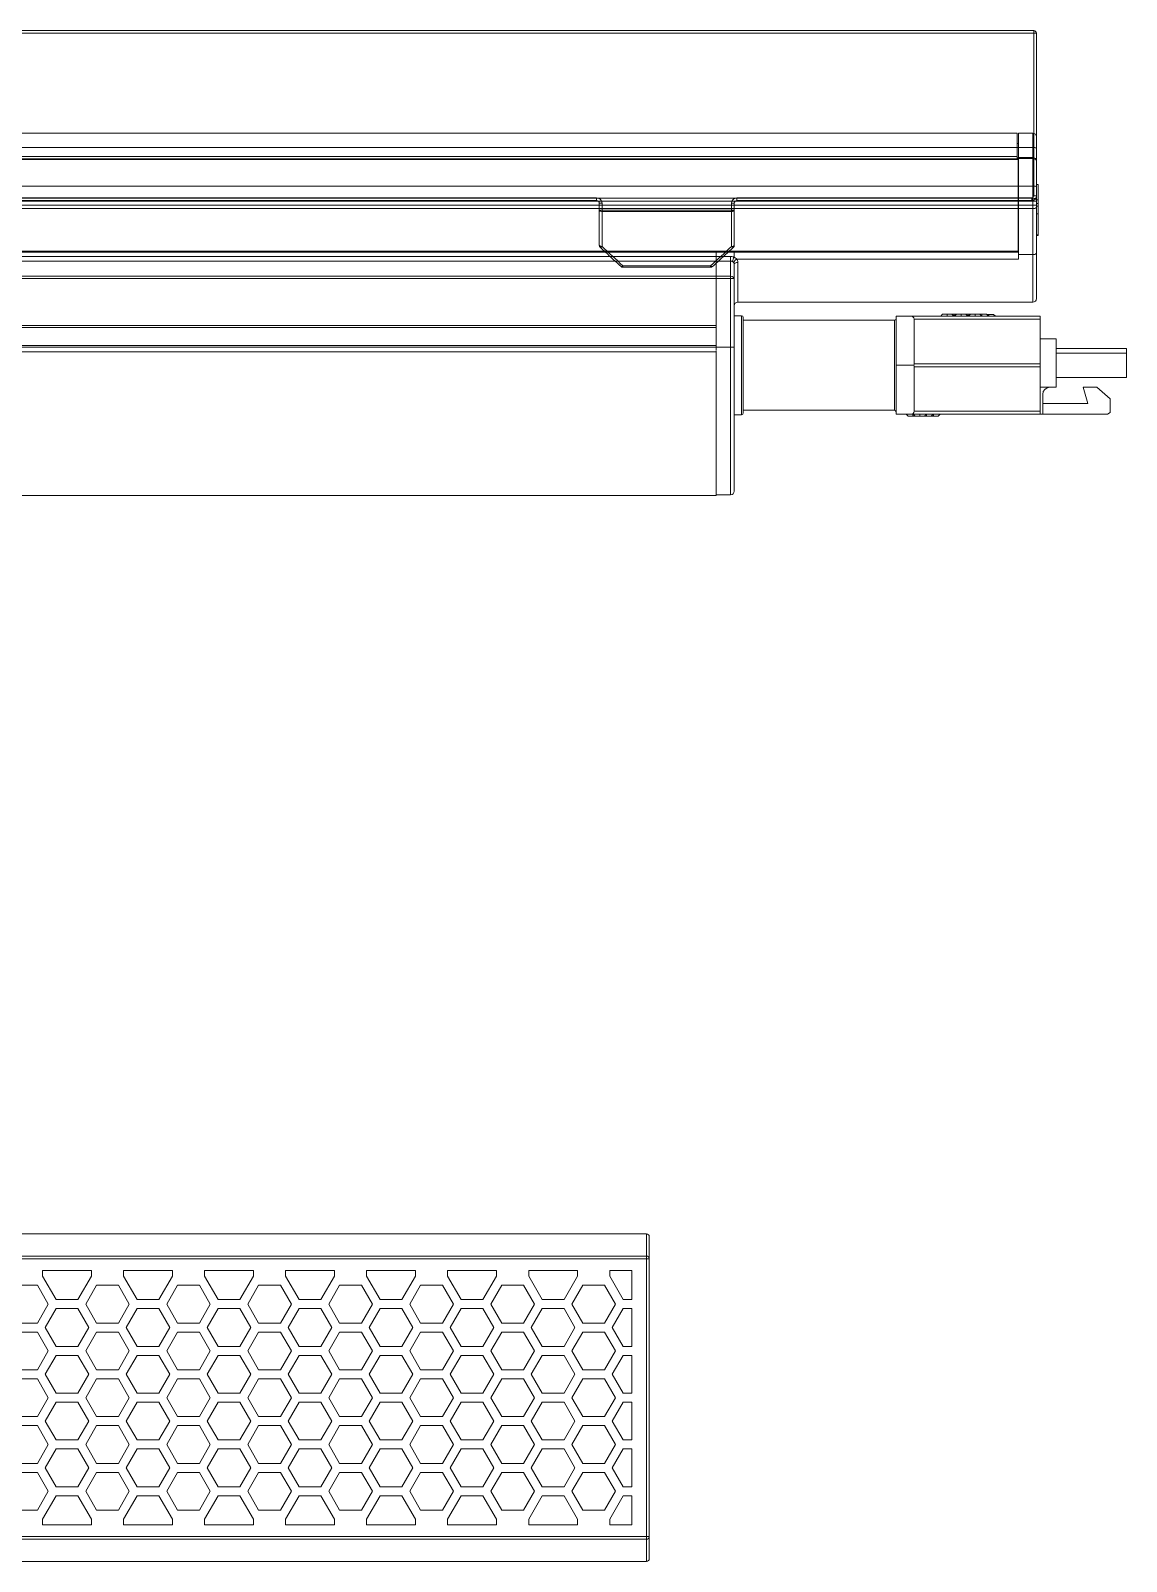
# Model space of a CAD drawing. Header units: inches. Extents: x -2.2 to 18.9, y 3.4 to 18.6.
# Drawn here: x 11.49 to 16.28, y 11.93 to 18.63 of the extents above; entities that cross this region are included whole.
import ezdxf

# ---------------------------------------------------------------- set-up
doc = ezdxf.new("R2010")
doc.units = ezdxf.units.IN
doc.header["$MEASUREMENT"] = 0
doc.layers.add('Graze 2.0 Int', color=7, linetype='Continuous')
doc.layers.add('Honeycomb', color=7, linetype='Continuous')

msp = doc.modelspace()

# ---------------------------------------------------------------- linework, layer by layer
at = {"layer": 'Graze 2.0 Int', "color": 253, "linetype": 'Continuous', "lineweight": 15}
for p, q in [((15.805362, 18.180195), (3.974652, 18.180195)), ((15.805362, 18.180195), (15.805362, 18.078371)), ((15.874259, 18.180195), (15.811267, 18.180195)), ((15.811267, 18.073486), (15.811267, 18.180195)), ((15.874259, 18.073486), (15.874259, 18.180195)), ((15.890007, 18.164447), (15.890007, 18.058892)), ((15.811267, 18.134919), (15.805362, 18.134919)), ((15.809299, 18.068424), (3.970715, 18.068424)), ((15.809299, 18.065391), (3.970715, 18.065391)), ((3.974652, 18.078371), (15.805362, 18.078371)), ((15.805362, 18.078371), (15.805362, 18.068424)), ((15.805362, 18.072563), (15.811267, 18.072563)), ((15.809299, 18.065391), (15.809299, 18.068424)), ((15.809299, 17.895038), (15.809299, 18.065391)), ((15.809299, 18.061274), (15.811267, 18.061274)), ((15.811267, 18.073486), (15.874259, 18.073486)), ((15.811267, 18.068665), (15.811267, 18.073486)), ((15.874259, 18.068665), (15.811267, 18.068665)), ((15.811267, 18.068665), (15.811267, 17.895038)), ((15.874259, 18.068665), (15.874259, 18.073486)), ((15.874259, 17.895038), (15.874259, 18.068665)), ((15.890007, 18.058892), (15.890007, 17.890055)), ((15.809299, 17.98925), (15.811267, 17.98925)), ((15.809299, 17.977439), (15.811267, 17.977439)), ((3.970715, 17.895038), (15.809299, 17.895038)), ((15.809299, 17.88258), (15.809299, 17.895038)), ((15.811267, 17.895038), (15.874259, 17.895038)), ((15.811267, 17.88258), (15.811267, 17.895038)), ((15.874259, 17.895038), (15.874259, 17.88258)), ((15.897881, 17.956137), (15.890007, 17.956137)), ((15.890007, 17.88258), (15.890007, 17.890055)), ((15.897881, 17.956137), (15.897881, 17.887822)), ((15.809299, 17.88258), (3.970715, 17.88258)), ((3.970715, 17.865282), (15.809299, 17.865282)), ((15.809299, 17.850019), (3.970715, 17.850019)), ((15.809299, 17.865282), (15.809299, 17.88258)), ((15.809299, 17.881949), (15.811267, 17.881966)), ((15.809299, 17.850019), (15.809299, 17.865282)), ((15.809299, 17.862933), (15.811267, 17.86294)), ((15.809299, 17.664327), (15.809299, 17.850019)), ((15.809299, 17.836039), (15.811267, 17.836032)), ((15.874259, 17.88258), (15.811267, 17.88258)), ((15.811267, 17.88258), (15.811267, 17.865282)), ((15.811267, 17.865282), (15.874259, 17.865282)), ((15.811267, 17.850019), (15.811267, 17.865282)), ((15.874259, 17.850019), (15.811267, 17.850019)), ((15.811267, 17.850019), (15.811267, 17.658899)), ((15.890007, 17.88258), (15.874259, 17.88258)), ((15.874259, 17.865282), (15.874259, 17.88258)), ((15.874259, 17.865282), (15.890007, 17.865282)), ((15.874259, 17.865282), (15.874259, 17.850019)), ((15.874259, 17.648528), (15.874259, 17.850019)), ((15.897881, 17.887822), (15.890007, 17.887822)), ((15.890007, 17.88258), (15.890007, 17.865282)), ((15.897881, 17.872716), (15.890007, 17.872716)), ((15.890007, 17.856124), (15.890007, 17.865282)), ((15.897881, 17.860685), (15.890007, 17.860685)), ((15.890007, 17.856124), (15.890007, 17.655401)), ((15.897881, 17.826776), (15.890007, 17.826776)), ((15.897881, 17.887822), (15.897881, 17.872716)), ((15.897881, 17.872716), (15.897881, 17.860685)), ((15.897881, 17.860685), (15.897881, 17.826776)), ((15.897881, 17.826776), (15.897881, 17.735629)), ((15.809299, 17.817023), (15.811267, 17.817006)), ((15.811267, 17.77864), (15.809299, 17.77864)), ((15.811267, 17.735333), (15.809299, 17.735333)), ((15.897881, 17.735629), (15.890007, 17.735629)), ((15.890007, 17.732937), (15.897881, 17.732937)), ((15.897881, 17.732858), (15.890007, 17.732858)), ((15.890007, 17.732836), (15.897881, 17.732836)), ((15.897881, 17.735629), (15.897881, 17.732937)), ((15.897881, 17.732937), (15.897881, 17.732858)), ((15.897881, 17.732858), (15.897881, 17.732836)), ((15.809299, 17.664327), (3.970715, 17.664327)), ((5.291581, 17.658899), (14.488432, 17.658899)), ((5.291581, 17.64045), (14.488432, 17.64045)), ((14.488432, 17.658899), (14.488432, 17.664327)), ((14.567173, 17.658899), (14.488432, 17.658899)), ((14.488432, 17.658899), (14.488432, 17.64045)), ((14.488432, 17.64045), (14.551425, 17.64045)), ((14.488432, 17.620538), (14.488432, 17.64045)), ((14.551425, 17.64045), (14.551425, 17.620538)), ((14.567173, 17.658899), (15.811267, 17.658899)), ((14.577411, 17.628724), (14.577427, 17.628704)), ((14.577509, 17.628724), (15.811267, 17.628724)), ((15.811267, 17.688084), (15.809299, 17.688084)), ((15.811267, 17.658899), (15.811267, 17.648528)), ((15.874259, 17.648528), (15.811267, 17.648528)), ((15.811267, 17.648528), (15.811267, 17.628724)), ((14.488432, 17.620538), (5.291581, 17.620538)), ((14.551425, 17.620538), (14.488432, 17.620538)), ((14.488432, 17.620538), (14.488432, 17.553817)), ((14.488432, 17.620538), (14.488432, 17.553817)), ((14.551425, 17.553817), (14.551425, 17.620538)), ((14.567173, 17.6057), (14.567173, 17.542422)), ((14.582921, 17.614212), (14.582921, 17.601136)), ((5.291581, 17.553817), (14.488432, 17.553817)), ((14.488432, 17.544385), (5.291581, 17.544385)), ((14.488432, 17.553817), (14.551425, 17.553817)), ((14.488432, 17.544385), (14.488432, 17.553817)), ((14.551425, 17.544385), (14.488432, 17.544385)), ((14.488432, 17.544385), (14.488432, 17.243187)), ((14.488432, 17.544385), (14.488432, 17.337675)), ((14.551425, 17.553817), (14.551425, 17.544385)), ((14.551425, 17.243187), (14.551425, 17.544385)), ((14.567173, 17.542422), (14.567173, 17.243266)), ((14.582921, 17.440037), (15.874259, 17.440037)), ((14.598669, 17.380982), (14.567173, 17.380982)), ((14.598669, 16.947911), (14.598669, 17.380982)), ((15.26796, 17.361297), (14.606543, 17.361297)), ((15.26796, 16.967596), (15.26796, 17.361297)), ((15.275834, 17.164447), (15.275834, 17.379014)), ((15.275834, 17.379014), (15.341671, 17.379014)), ((15.341671, 17.379014), (15.905755, 17.379014)), ((15.354574, 17.36611), (15.354574, 17.171228)), ((15.905755, 17.36611), (15.354574, 17.36611)), ((15.479377, 17.387196), (15.471194, 17.379014)), ((15.499849, 17.387196), (15.479377, 17.387196)), ((15.499849, 17.379014), (15.499849, 17.387196)), ((15.52032, 17.387196), (15.499849, 17.387196)), ((15.509772, 17.387261), (15.509707, 17.387196)), ((15.530209, 17.387261), (15.509772, 17.387261)), ((15.52032, 17.387196), (15.528503, 17.379014)), ((15.530209, 17.379014), (15.530209, 17.387261)), ((15.550645, 17.387261), (15.530209, 17.387261)), ((15.540007, 17.387196), (15.531824, 17.379014)), ((15.560479, 17.387196), (15.540007, 17.387196)), ((15.550645, 17.387261), (15.55071, 17.387196)), ((15.560479, 17.379014), (15.560479, 17.387196)), ((15.58095, 17.387196), (15.560479, 17.387196)), ((15.570402, 17.387261), (15.570337, 17.387196)), ((15.590839, 17.387261), (15.570402, 17.387261)), ((15.58095, 17.387196), (15.589133, 17.379014)), ((15.590839, 17.379014), (15.590839, 17.387261)), ((15.611275, 17.387261), (15.590839, 17.387261)), ((15.600637, 17.387196), (15.592454, 17.379014)), ((15.621109, 17.387196), (15.600637, 17.387196)), ((15.611275, 17.387261), (15.61134, 17.387196)), ((15.621109, 17.379014), (15.621109, 17.387196)), ((15.64158, 17.387196), (15.621109, 17.387196)), ((15.631032, 17.387261), (15.630967, 17.387196)), ((15.651468, 17.387261), (15.631032, 17.387261)), ((15.64158, 17.387196), (15.649763, 17.379014)), ((15.651468, 17.379014), (15.651468, 17.387261)), ((15.671905, 17.387261), (15.651468, 17.387261)), ((15.671905, 17.387261), (15.680153, 17.379014)), ((15.6818, 17.386775), (15.672391, 17.386775)), ((15.6818, 17.379014), (15.6818, 17.386775)), ((15.702496, 17.386775), (15.6818, 17.386775)), ((15.702496, 17.386775), (15.710258, 17.379014)), ((15.905755, 17.379014), (15.905755, 17.36611)), ((15.905755, 17.36611), (15.905755, 17.171228)), ((14.488432, 17.337675), (5.291581, 17.337675)), ((14.488432, 17.329801), (5.291581, 17.329801)), ((14.488432, 17.251061), (10.913629, 17.251061)), ((10.913629, 17.243187), (14.488432, 17.243187)), ((14.488432, 17.222887), (10.913629, 17.222887)), ((14.551425, 17.243187), (14.488432, 17.243187)), ((14.488432, 17.243187), (14.488432, 17.231354)), ((14.488432, 17.228381), (14.488432, 17.222887)), ((14.488432, 16.59358), (14.488432, 17.222887)), ((14.551425, 16.597517), (14.551425, 17.243187)), ((14.567173, 17.243266), (14.567173, 16.613265)), ((15.905755, 17.280588), (15.976621, 17.280588)), ((15.976621, 17.06799), (15.976621, 17.280588)), ((15.976621, 17.237281), (16.283708, 17.237281)), ((16.283708, 17.237281), (16.283708, 17.217596)), ((15.275834, 17.164447), (15.353369, 17.164447)), ((15.275834, 16.94988), (15.275834, 17.164447)), ((15.354574, 17.171228), (15.905755, 17.171228)), ((15.905755, 17.157665), (15.354574, 17.157665)), ((15.354574, 17.157665), (15.354574, 16.962783)), ((15.905755, 17.171228), (15.905755, 17.157665)), ((15.905755, 17.157665), (15.905755, 16.962783)), ((16.283708, 17.217596), (15.976621, 17.217596)), ((16.283708, 17.111297), (16.283708, 17.217596)), ((15.976621, 17.111297), (16.283708, 17.111297)), ((15.976621, 17.06799), (15.905755, 17.06799)), ((15.917566, 17.036494), (15.917566, 16.94988)), ((16.094732, 17.06799), (16.114417, 16.997124)), ((16.094732, 17.06799), (16.153787, 17.06799)), ((16.212842, 17.016809), (16.153787, 17.06799)), ((14.606543, 16.967596), (15.26796, 16.967596)), ((15.354574, 16.962783), (15.905755, 16.962783)), ((15.905755, 16.962783), (15.905755, 16.94988)), ((15.917566, 16.997124), (16.114417, 16.997124)), ((16.201031, 16.94988), (16.212842, 16.957754)), ((16.212842, 17.016809), (16.212842, 16.957754)), ((14.567173, 16.947911), (14.598669, 16.947911)), ((15.341671, 16.94988), (15.275834, 16.94988)), ((15.328191, 16.941632), (15.319943, 16.94988)), ((15.328191, 16.941632), (15.348628, 16.941632)), ((15.905755, 16.94988), (15.341671, 16.94988)), ((15.348628, 16.941632), (15.348628, 16.94988)), ((15.348628, 16.941632), (15.369065, 16.941632)), ((15.358426, 16.941697), (15.350244, 16.94988)), ((15.358426, 16.941697), (15.378898, 16.941697)), ((15.369065, 16.941632), (15.369129, 16.941697)), ((15.378898, 16.941697), (15.378898, 16.94988)), ((15.378898, 16.941697), (15.399369, 16.941697)), ((15.388821, 16.941632), (15.388756, 16.941697)), ((15.388821, 16.941632), (15.409258, 16.941632)), ((15.399369, 16.941697), (15.407552, 16.94988)), ((15.409258, 16.941632), (15.409258, 16.94988)), ((15.409258, 16.941632), (15.429694, 16.941632)), ((15.429694, 16.941632), (15.437942, 16.94988)), ((15.43018, 16.942118), (15.439589, 16.942118)), ((15.439589, 16.942118), (15.439589, 16.94988)), ((15.439589, 16.942118), (15.460285, 16.942118)), ((15.460285, 16.942118), (15.468047, 16.94988)), ((15.917566, 16.94988), (15.905755, 16.94988)), ((15.917566, 16.94988), (16.201031, 16.94988)), ((10.913629, 16.59358), (14.488432, 16.59358)), ((14.488432, 16.597517), (14.551425, 16.597517))]:
    msp.add_line(p, q, dxfattribs=at)
at = {"layer": 'Graze 2.0 Int', "color": 253, "linetype": 'Continuous', "lineweight": 15, "flags": 128}
for points in [[(15.874259, 18.068665), (15.877332, 18.068477), (15.880286, 18.067921), (15.883008, 18.067018), (15.885395, 18.065802), (15.887353, 18.064321), (15.888809, 18.062632), (15.889705, 18.060799), (15.890007, 18.058892)], [(15.874259, 17.895038), (15.877332, 17.894942), (15.880286, 17.894658), (15.883008, 17.894198), (15.885395, 17.893578), (15.887353, 17.892823), (15.888809, 17.891962), (15.889705, 17.891027), (15.890007, 17.890055)], [(15.890007, 17.856124), (15.889705, 17.854933), (15.888809, 17.853788), (15.887353, 17.852733), (15.885395, 17.851808), (15.883008, 17.851048), (15.880286, 17.850484), (15.877332, 17.850137), (15.874259, 17.850019)], [(15.890007, 17.655401), (15.889705, 17.65406), (15.888809, 17.65277), (15.887353, 17.651582), (15.885395, 17.650541), (15.883008, 17.649686), (15.880286, 17.649051), (15.877332, 17.64866), (15.874259, 17.648528)], [(14.582921, 17.614212), (14.579848, 17.614048), (14.576894, 17.613564), (14.574172, 17.612777), (14.571785, 17.611719), (14.569827, 17.610429), (14.568371, 17.608957), (14.567475, 17.607361), (14.567173, 17.6057)]]:
    msp.add_lwpolyline(points, dxfattribs=at)
at = {"layer": 'Graze 2.0 Int', "color": 253, "linetype": 'Continuous', "lineweight": 15}
for centre, radius, start, end in [((15.874259, 18.164447), 0.015748, 0, 90), ((15.874815, 18.058292), 0.015204, 2.2601167, 92.0947275), ((14.608521, 17.608209), 0.050277, 145.3272315, 168.2451598), ((14.582921, 17.424289), 0.015748, 90, 180), ((15.874259, 17.455785), 0.015748, 270, 0), ((14.598669, 17.373108), 0.007874, 0, 90), ((15.26796, 17.369171), 0.007874, 270, 0), ((14.555362, 18.025223), 0.782046, 269.7115143, 270.8653116), ((15.949062, 17.036494), 0.031496, 90, 180), ((14.598669, 16.955785), 0.007874, 270, 0), ((15.26796, 16.959722), 0.007874, 0, 90), ((14.551425, 16.613265), 0.015748, 270, 0)]:
    msp.add_arc(centre, radius, start, end, dxfattribs=at)
for centre, major_axis, ratio, start_param, end_param in [((14.551425, 17.542422), (0.015748, 0), 0.72362203, 0, 1.57079633), ((14.551425, 17.542422), (0.015748, 0), 0.1246454, 0, 1.57079633), ((15.334889, 17.359328), (0.01614, 0.01614), 0.69823586, 5.67364431, 6.8927263), ((15.334889, 17.164447), (0.01614, 0.01614), 0.69823586, 5.32192998, 5.67364431), ((15.334889, 17.164447), (0.01614, -0.01614), 0.69823586, 0.609541, 0.96125533), ((15.334889, 16.969565), (0.01614, -0.01614), 0.69823586, 5.67364431, 6.8927263)]:
    msp.add_ellipse(centre, major_axis=major_axis, ratio=ratio, start_param=start_param, end_param=end_param, dxfattribs=at)
for points, knots in [([(14.488432, 17.658899), (14.488432, 17.655425), (14.488432, 17.649223), (14.488432, 17.64313), (14.488432, 17.64045)], [0, 0, 0, 0, 0.56004556, 1, 1, 1, 1]), ([(14.551425, 17.64045), (14.554952, 17.640188), (14.560475, 17.639778), (14.565395, 17.637599), (14.567173, 17.636811)], [0, 0, 0, 0, 0.63861261, 1, 1, 1, 1]), ([(14.577427, 17.628704), (14.57596, 17.627755), (14.573026, 17.625858), (14.569126, 17.622217), (14.566163, 17.618492), (14.564941, 17.615965), (14.56454, 17.614491), (14.564479, 17.61407), (14.564442, 17.613822)], [0, 0, 0, 0, 0.22517274, 0.45034469, 0.67551851, 0.90069235, 0.94141558, 1, 1, 1, 1]), ([(14.567173, 17.658899), (14.567173, 17.654733), (14.567173, 17.647294), (14.567173, 17.640014), (14.567173, 17.636811)], [0, 0, 0, 0, 0.56001948, 1, 1, 1, 1]), ([(14.567173, 17.636811), (14.570103, 17.635057), (14.573969, 17.632742), (14.57674, 17.629507), (14.577411, 17.628724)], [0, 0, 0, 0, 0.75779334, 1, 1, 1, 1]), ([(14.577427, 17.628704), (14.577442, 17.628711), (14.577468, 17.628722), (14.577497, 17.628723), (14.577509, 17.628724)], [0, 0, 0, 0, 0.5651791, 1, 1, 1, 1]), ([(14.577509, 17.628724), (14.578881, 17.626777), (14.582046, 17.622283), (14.582604, 17.617132), (14.582921, 17.614212)], [0, 0, 0, 0, 0.43322586, 1, 1, 1, 1]), ([(15.874259, 17.440037), (15.874259, 17.440345), (15.874259, 17.441581), (15.874259, 17.458344), (15.874259, 17.493864), (15.874259, 17.545098), (15.874259, 17.596435), (15.874259, 17.632537), (15.874259, 17.648528)], [0, 0, 0, 0, 0.04314826, 0.17297456, 0.40134966, 0.6307809, 0.83645667, 1, 1, 1, 1]), ([(15.890007, 17.655401), (15.890007, 17.638072), (15.890007, 17.603371), (15.890007, 17.554507), (15.890007, 17.506639), (15.890007, 17.472971), (15.890007, 17.457186), (15.890007, 17.456048), (15.890007, 17.455785)], [0, 0, 0, 0, 0.1871871, 0.37483622, 0.60756876, 0.83918683, 0.96280401, 1, 1, 1, 1]), ([(14.559299, 17.618452), (14.558412, 17.618903), (14.555973, 17.620142), (14.553193, 17.620384), (14.551425, 17.620538)], [0, 0, 0, 0, 0.36376914, 1, 1, 1, 1]), ([(14.559299, 17.618452), (14.560768, 17.617444), (14.562725, 17.616101), (14.5641, 17.614276), (14.564442, 17.613822)], [0, 0, 0, 0, 0.7509464, 1, 1, 1, 1]), ([(14.564442, 17.613822), (14.565138, 17.61271), (14.566736, 17.610157), (14.567015, 17.607308), (14.567173, 17.6057)], [0, 0, 0, 0, 0.4354159, 1, 1, 1, 1]), ([(14.582921, 17.601136), (14.582921, 17.595517), (14.582921, 17.569199), (14.582921, 17.525488), (14.582921, 17.478111), (14.582921, 17.44606), (14.582921, 17.441467), (14.582921, 17.440037)], [0, 0, 0, 0, 0.0743278, 0.34813628, 0.62875376, 0.88442743, 1, 1, 1, 1]), ([(14.606543, 16.955785), (14.606543, 16.958572), (14.606543, 16.96286), (14.606543, 16.98888), (14.606543, 17.01581), (14.606543, 17.049239), (14.606543, 17.097819), (14.606543, 17.164447), (14.606543, 17.231074), (14.606543, 17.279654), (14.606543, 17.313083), (14.606543, 17.340013), (14.606543, 17.366033), (14.606543, 17.370321), (14.606543, 17.373108)], [0, 0, 0, 0, 0.11972842, 0.18418033, 0.25, 0.31581967, 0.38027159, 0.5, 0.61972841, 0.68418035, 0.75, 0.81581968, 0.88027158, 1, 1, 1, 1])]:
    msp.add_open_spline(points, degree=3, knots=knots, dxfattribs=at)
at = {"layer": 'Honeycomb', "color": 7, "linetype": 'Continuous', "lineweight": 15}
for p, q in [((3.901818, 18.629014), (15.878196, 18.629014)), ((15.878196, 18.629014), (15.878196, 18.617203)), ((15.878196, 18.617203), (3.901818, 18.617203)), ((15.878196, 18.117023), (15.878196, 18.617203)), ((15.890007, 18.617203), (15.878196, 18.617203)), ((15.890007, 18.617203), (15.890007, 18.112894)), ((15.878196, 18.117023), (3.901818, 18.117023)), ((15.878196, 17.948181), (15.878196, 18.117023)), ((15.890007, 18.112894), (15.890007, 17.945952)), ((15.878196, 17.948181), (3.901818, 17.948181)), ((5.815302, 17.897345), (13.964711, 17.897345)), ((13.964711, 17.885534), (13.964711, 17.897345)), ((14.578983, 17.897345), (15.870321, 17.897345)), ((14.578983, 17.885534), (14.578983, 17.897345)), ((15.870321, 17.885534), (15.870321, 17.897345)), ((15.878196, 17.905219), (15.878196, 17.948181)), ((15.890007, 17.905219), (15.878196, 17.905219)), ((15.890007, 17.945952), (15.890007, 17.905219)), ((13.964711, 17.885534), (5.815302, 17.885534)), ((13.976523, 17.873723), (13.988334, 17.873723)), ((13.976523, 17.842398), (13.976523, 17.873723)), ((13.976523, 17.842398), (13.988334, 17.842398)), ((13.976523, 17.689233), (13.976523, 17.842398)), ((13.988334, 17.873723), (13.988334, 17.842398)), ((13.988334, 17.842398), (14.555361, 17.842398)), ((13.988334, 17.837869), (13.988334, 17.842398)), ((14.555361, 17.837869), (13.988334, 17.837869)), ((13.988334, 17.837869), (13.988334, 17.684272)), ((14.555361, 17.842398), (14.555361, 17.873723)), ((14.567172, 17.873723), (14.555361, 17.873723)), ((14.555361, 17.837869), (14.555361, 17.842398)), ((14.567172, 17.842398), (14.555361, 17.842398)), ((14.555361, 17.684272), (14.555361, 17.837869)), ((14.567172, 17.873723), (14.567172, 17.842398)), ((14.567172, 17.842398), (14.567172, 17.689233)), ((15.870321, 17.885534), (14.578983, 17.885534)), ((14.07984, 17.599724), (14.463854, 17.599724)), ((14.07984, 17.593111), (14.463854, 17.593111)), ((14.183368, 13.361942), (2.20699, 13.361942)), ((14.183368, 13.26518), (14.183368, 13.361942)), ((14.195179, 13.35013), (14.195179, 13.253369)), ((2.20699, 13.26518), (14.183368, 13.26518)), ((14.183368, 13.253369), (2.20699, 13.253369)), ((11.753157, 13.202188), (11.539439, 13.202188)), ((11.539439, 13.176902), (11.539439, 13.202188)), ((11.753157, 13.176902), (11.753157, 13.202188)), ((12.107803, 13.202188), (11.894085, 13.202188)), ((11.894085, 13.176902), (11.894085, 13.202188)), ((12.107803, 13.176902), (12.107803, 13.202188)), ((12.462448, 13.202188), (12.248731, 13.202188)), ((12.248731, 13.176902), (12.248731, 13.202188)), ((12.462448, 13.176902), (12.462448, 13.202188)), ((12.817094, 13.202188), (12.603376, 13.202188)), ((12.603376, 13.176902), (12.603376, 13.202188)), ((12.817094, 13.176902), (12.817094, 13.202188)), ((13.17174, 13.202188), (12.958022, 13.202188)), ((12.958022, 13.176902), (12.958022, 13.202188)), ((13.17174, 13.176902), (13.17174, 13.202188)), ((13.526386, 13.202188), (13.312668, 13.202188)), ((13.312668, 13.176902), (13.312668, 13.202188)), ((13.526386, 13.176902), (13.526386, 13.202188)), ((13.881031, 13.202188), (13.667314, 13.202188)), ((13.667314, 13.176902), (13.667314, 13.202188)), ((13.881031, 13.176902), (13.881031, 13.202188)), ((14.118801, 13.202188), (14.021959, 13.202188)), ((14.021959, 13.176902), (14.021959, 13.202188)), ((14.118801, 13.07454), (14.118801, 13.202188)), ((14.183368, 13.26518), (14.183368, 13.253369)), ((14.183368, 12.037444), (14.183368, 13.253369)), ((14.195179, 13.253369), (14.183368, 13.253369)), ((14.195179, 13.253369), (14.195179, 12.037444)), ((11.516709, 13.137532), (11.421242, 13.137532)), ((11.564443, 13.054855), (11.516709, 13.137532)), ((11.598538, 13.07454), (11.539439, 13.176902)), ((11.753157, 13.176902), (11.694058, 13.07454)), ((11.775887, 13.137532), (11.728154, 13.054855)), ((11.871355, 13.137532), (11.775887, 13.137532)), ((11.919088, 13.054855), (11.871355, 13.137532)), ((11.953184, 13.07454), (11.894085, 13.176902)), ((12.107803, 13.176902), (12.048704, 13.07454)), ((12.130533, 13.137532), (12.082799, 13.054855)), ((12.226, 13.137532), (12.130533, 13.137532)), ((12.273734, 13.054855), (12.226, 13.137532)), ((12.30783, 13.07454), (12.248731, 13.176902)), ((12.462448, 13.176902), (12.40335, 13.07454)), ((12.485179, 13.137532), (12.437445, 13.054855)), ((12.580646, 13.137532), (12.485179, 13.137532)), ((12.62838, 13.054855), (12.580646, 13.137532)), ((12.662475, 13.07454), (12.603376, 13.176902)), ((12.817094, 13.176902), (12.757995, 13.07454)), ((12.839824, 13.137532), (12.792091, 13.054855)), ((12.935292, 13.137532), (12.839824, 13.137532)), ((12.983025, 13.054855), (12.935292, 13.137532)), ((13.017121, 13.07454), (12.958022, 13.176902)), ((13.17174, 13.176902), (13.112641, 13.07454)), ((13.19447, 13.137532), (13.146736, 13.054855)), ((13.289938, 13.137532), (13.19447, 13.137532)), ((13.337671, 13.054855), (13.289938, 13.137532)), ((13.371767, 13.07454), (13.312668, 13.176902)), ((13.526386, 13.176902), (13.467287, 13.07454)), ((13.549116, 13.137532), (13.501382, 13.054855)), ((13.644583, 13.137532), (13.549116, 13.137532)), ((13.692317, 13.054855), (13.644583, 13.137532)), ((13.726412, 13.07454), (13.667314, 13.176902)), ((13.881031, 13.176902), (13.821932, 13.07454)), ((13.903762, 13.137532), (13.856028, 13.054855)), ((13.999229, 13.137532), (13.903762, 13.137532)), ((14.046963, 13.054855), (13.999229, 13.137532)), ((14.081058, 13.07454), (14.021959, 13.176902)), ((11.694058, 13.07454), (11.598538, 13.07454)), ((12.048704, 13.07454), (11.953184, 13.07454)), ((12.40335, 13.07454), (12.30783, 13.07454)), ((12.757995, 13.07454), (12.662475, 13.07454)), ((13.112641, 13.07454), (13.017121, 13.07454)), ((13.467287, 13.07454), (13.371767, 13.07454)), ((13.821932, 13.07454), (13.726412, 13.07454)), ((14.118801, 13.07454), (14.081058, 13.07454)), ((11.516709, 12.972178), (11.564443, 13.054855)), ((11.550805, 12.952493), (11.598538, 13.03517)), ((11.598538, 13.03517), (11.694058, 13.03517)), ((11.694058, 13.03517), (11.741792, 12.952493)), ((11.728154, 13.054855), (11.775887, 12.972178)), ((11.871355, 12.972178), (11.919088, 13.054855)), ((11.90545, 12.952493), (11.953184, 13.03517)), ((11.953184, 13.03517), (12.048704, 13.03517)), ((12.048704, 13.03517), (12.096438, 12.952493)), ((12.082799, 13.054855), (12.130533, 12.972178)), ((12.226, 12.972178), (12.273734, 13.054855)), ((12.260096, 12.952493), (12.30783, 13.03517)), ((12.30783, 13.03517), (12.40335, 13.03517)), ((12.40335, 13.03517), (12.451083, 12.952493)), ((12.437445, 13.054855), (12.485179, 12.972178)), ((12.580646, 12.972178), (12.62838, 13.054855)), ((12.614742, 12.952493), (12.662475, 13.03517)), ((12.662475, 13.03517), (12.757995, 13.03517)), ((12.757995, 13.03517), (12.805729, 12.952493)), ((12.792091, 13.054855), (12.839824, 12.972178)), ((12.935292, 12.972178), (12.983025, 13.054855)), ((12.969387, 12.952493), (13.017121, 13.03517)), ((13.017121, 13.03517), (13.112641, 13.03517)), ((13.112641, 13.03517), (13.160375, 12.952493)), ((13.146736, 13.054855), (13.19447, 12.972178)), ((13.289938, 12.972178), (13.337671, 13.054855)), ((13.324033, 12.952493), (13.371767, 13.03517)), ((13.371767, 13.03517), (13.467287, 13.03517)), ((13.467287, 13.03517), (13.51502, 12.952493)), ((13.501382, 13.054855), (13.549116, 12.972178)), ((13.644583, 12.972178), (13.692317, 13.054855)), ((13.678679, 12.952493), (13.726412, 13.03517)), ((13.726412, 13.03517), (13.821932, 13.03517)), ((13.821932, 13.03517), (13.869666, 12.952493)), ((13.856028, 13.054855), (13.903762, 12.972178)), ((13.999229, 12.972178), (14.046963, 13.054855)), ((14.033324, 12.952493), (14.081058, 13.03517)), ((14.081058, 13.03517), (14.118801, 13.03517)), ((14.118801, 12.869816), (14.118801, 13.03517)), ((11.421242, 12.972178), (11.516709, 12.972178)), ((11.421242, 12.932808), (11.516709, 12.932808)), ((11.564443, 12.850131), (11.516709, 12.932808)), ((11.598538, 12.869816), (11.550805, 12.952493)), ((11.741792, 12.952493), (11.694058, 12.869816)), ((11.775887, 12.932808), (11.728154, 12.850131)), ((11.775887, 12.972178), (11.871355, 12.972178)), ((11.775887, 12.932808), (11.871355, 12.932808)), ((11.919088, 12.850131), (11.871355, 12.932808)), ((11.953184, 12.869816), (11.90545, 12.952493)), ((12.096438, 12.952493), (12.048704, 12.869816)), ((12.130533, 12.932808), (12.082799, 12.850131)), ((12.130533, 12.972178), (12.226, 12.972178)), ((12.130533, 12.932808), (12.226, 12.932808)), ((12.273734, 12.850131), (12.226, 12.932808)), ((12.30783, 12.869816), (12.260096, 12.952493)), ((12.451083, 12.952493), (12.40335, 12.869816)), ((12.485179, 12.932808), (12.437445, 12.850131)), ((12.485179, 12.972178), (12.580646, 12.972178)), ((12.485179, 12.932808), (12.580646, 12.932808)), ((12.62838, 12.850131), (12.580646, 12.932808)), ((12.662475, 12.869816), (12.614742, 12.952493)), ((12.805729, 12.952493), (12.757995, 12.869816)), ((12.839824, 12.932808), (12.792091, 12.850131)), ((12.839824, 12.972178), (12.935292, 12.972178)), ((12.839824, 12.932808), (12.935292, 12.932808)), ((12.983025, 12.850131), (12.935292, 12.932808)), ((13.017121, 12.869816), (12.969387, 12.952493)), ((13.160375, 12.952493), (13.112641, 12.869816)), ((13.19447, 12.932808), (13.146736, 12.850131)), ((13.19447, 12.972178), (13.289938, 12.972178)), ((13.19447, 12.932808), (13.289938, 12.932808)), ((13.337671, 12.850131), (13.289938, 12.932808)), ((13.371767, 12.869816), (13.324033, 12.952493)), ((13.51502, 12.952493), (13.467287, 12.869816)), ((13.549116, 12.932808), (13.501382, 12.850131)), ((13.549116, 12.972178), (13.644583, 12.972178)), ((13.549116, 12.932808), (13.644583, 12.932808)), ((13.692317, 12.850131), (13.644583, 12.932808)), ((13.726412, 12.869816), (13.678679, 12.952493)), ((13.869666, 12.952493), (13.821932, 12.869816)), ((13.903762, 12.932808), (13.856028, 12.850131)), ((13.903762, 12.972178), (13.999229, 12.972178)), ((13.903762, 12.932808), (13.999229, 12.932808)), ((14.046963, 12.850131), (13.999229, 12.932808)), ((14.081058, 12.869816), (14.033324, 12.952493)), ((11.694058, 12.869816), (11.598538, 12.869816)), ((12.048704, 12.869816), (11.953184, 12.869816)), ((12.40335, 12.869816), (12.30783, 12.869816)), ((12.757995, 12.869816), (12.662475, 12.869816)), ((13.112641, 12.869816), (13.017121, 12.869816)), ((13.467287, 12.869816), (13.371767, 12.869816)), ((13.821932, 12.869816), (13.726412, 12.869816)), ((14.118801, 12.869816), (14.081058, 12.869816)), ((11.516709, 12.767453), (11.564443, 12.850131)), ((11.550805, 12.747768), (11.598538, 12.830445)), ((11.598538, 12.830445), (11.694058, 12.830445)), ((11.694058, 12.830445), (11.741792, 12.747768)), ((11.728154, 12.850131), (11.775887, 12.767453)), ((11.871355, 12.767453), (11.919088, 12.850131)), ((11.90545, 12.747768), (11.953184, 12.830445)), ((11.953184, 12.830445), (12.048704, 12.830445)), ((12.048704, 12.830445), (12.096438, 12.747768)), ((12.082799, 12.850131), (12.130533, 12.767453)), ((12.226, 12.767453), (12.273734, 12.850131)), ((12.260096, 12.747768), (12.30783, 12.830445)), ((12.30783, 12.830445), (12.40335, 12.830445)), ((12.40335, 12.830445), (12.451083, 12.747768)), ((12.437445, 12.850131), (12.485179, 12.767453)), ((12.580646, 12.767453), (12.62838, 12.850131)), ((12.614742, 12.747768), (12.662475, 12.830445)), ((12.662475, 12.830445), (12.757995, 12.830445)), ((12.757995, 12.830445), (12.805729, 12.747768)), ((12.792091, 12.850131), (12.839824, 12.767453)), ((12.935292, 12.767453), (12.983025, 12.850131)), ((12.969387, 12.747768), (13.017121, 12.830445)), ((13.017121, 12.830445), (13.112641, 12.830445)), ((13.112641, 12.830445), (13.160375, 12.747768)), ((13.146736, 12.850131), (13.19447, 12.767453)), ((13.289938, 12.767453), (13.337671, 12.850131)), ((13.324033, 12.747768), (13.371767, 12.830445)), ((13.371767, 12.830445), (13.467287, 12.830445)), ((13.467287, 12.830445), (13.51502, 12.747768)), ((13.501382, 12.850131), (13.549116, 12.767453)), ((13.644583, 12.767453), (13.692317, 12.850131)), ((13.678679, 12.747768), (13.726412, 12.830445)), ((13.726412, 12.830445), (13.821932, 12.830445)), ((13.821932, 12.830445), (13.869666, 12.747768)), ((13.856028, 12.850131), (13.903762, 12.767453)), ((13.999229, 12.767453), (14.046963, 12.850131)), ((14.033324, 12.747768), (14.081058, 12.830445)), ((14.081058, 12.830445), (14.118801, 12.830445)), ((14.118801, 12.665091), (14.118801, 12.830445)), ((11.421242, 12.767453), (11.516709, 12.767453)), ((11.598538, 12.665091), (11.550805, 12.747768)), ((11.741792, 12.747768), (11.694058, 12.665091)), ((11.775887, 12.767453), (11.871355, 12.767453)), ((11.953184, 12.665091), (11.90545, 12.747768)), ((12.096438, 12.747768), (12.048704, 12.665091)), ((12.130533, 12.767453), (12.226, 12.767453)), ((12.30783, 12.665091), (12.260096, 12.747768)), ((12.451083, 12.747768), (12.40335, 12.665091)), ((12.485179, 12.767453), (12.580646, 12.767453)), ((12.662475, 12.665091), (12.614742, 12.747768)), ((12.805729, 12.747768), (12.757995, 12.665091)), ((12.839824, 12.767453), (12.935292, 12.767453)), ((13.017121, 12.665091), (12.969387, 12.747768)), ((13.160375, 12.747768), (13.112641, 12.665091)), ((13.19447, 12.767453), (13.289938, 12.767453)), ((13.371767, 12.665091), (13.324033, 12.747768)), ((13.51502, 12.747768), (13.467287, 12.665091)), ((13.549116, 12.767453), (13.644583, 12.767453)), ((13.726412, 12.665091), (13.678679, 12.747768)), ((13.869666, 12.747768), (13.821932, 12.665091)), ((13.903762, 12.767453), (13.999229, 12.767453)), ((14.081058, 12.665091), (14.033324, 12.747768)), ((11.421242, 12.728083), (11.516709, 12.728083)), ((11.564443, 12.645406), (11.516709, 12.728083)), ((11.694058, 12.665091), (11.598538, 12.665091)), ((11.775887, 12.728083), (11.728154, 12.645406)), ((11.775887, 12.728083), (11.871355, 12.728083)), ((11.919088, 12.645406), (11.871355, 12.728083)), ((12.048704, 12.665091), (11.953184, 12.665091)), ((12.130533, 12.728083), (12.082799, 12.645406)), ((12.130533, 12.728083), (12.226, 12.728083)), ((12.273734, 12.645406), (12.226, 12.728083)), ((12.40335, 12.665091), (12.30783, 12.665091)), ((12.485179, 12.728083), (12.437445, 12.645406)), ((12.485179, 12.728083), (12.580646, 12.728083)), ((12.62838, 12.645406), (12.580646, 12.728083)), ((12.757995, 12.665091), (12.662475, 12.665091)), ((12.839824, 12.728083), (12.792091, 12.645406)), ((12.839824, 12.728083), (12.935292, 12.728083)), ((12.983025, 12.645406), (12.935292, 12.728083)), ((13.112641, 12.665091), (13.017121, 12.665091)), ((13.19447, 12.728083), (13.146736, 12.645406)), ((13.19447, 12.728083), (13.289938, 12.728083)), ((13.337671, 12.645406), (13.289938, 12.728083)), ((13.467287, 12.665091), (13.371767, 12.665091)), ((13.549116, 12.728083), (13.501382, 12.645406)), ((13.549116, 12.728083), (13.644583, 12.728083)), ((13.692317, 12.645406), (13.644583, 12.728083)), ((13.821932, 12.665091), (13.726412, 12.665091)), ((13.903762, 12.728083), (13.856028, 12.645406)), ((13.903762, 12.728083), (13.999229, 12.728083)), ((14.046963, 12.645406), (13.999229, 12.728083)), ((14.118801, 12.665091), (14.081058, 12.665091)), ((11.516709, 12.562729), (11.564443, 12.645406)), ((11.550805, 12.543044), (11.598538, 12.625721)), ((11.598538, 12.625721), (11.694058, 12.625721)), ((11.694058, 12.625721), (11.741792, 12.543044)), ((11.728154, 12.645406), (11.775887, 12.562729)), ((11.871355, 12.562729), (11.919088, 12.645406)), ((11.90545, 12.543044), (11.953184, 12.625721)), ((11.953184, 12.625721), (12.048704, 12.625721)), ((12.048704, 12.625721), (12.096438, 12.543044)), ((12.082799, 12.645406), (12.130533, 12.562729)), ((12.226, 12.562729), (12.273734, 12.645406)), ((12.260096, 12.543044), (12.30783, 12.625721)), ((12.30783, 12.625721), (12.40335, 12.625721)), ((12.40335, 12.625721), (12.451083, 12.543044)), ((12.437445, 12.645406), (12.485179, 12.562729)), ((12.580646, 12.562729), (12.62838, 12.645406)), ((12.614742, 12.543044), (12.662475, 12.625721)), ((12.662475, 12.625721), (12.757995, 12.625721)), ((12.757995, 12.625721), (12.805729, 12.543044)), ((12.792091, 12.645406), (12.839824, 12.562729)), ((12.935292, 12.562729), (12.983025, 12.645406)), ((12.969387, 12.543044), (13.017121, 12.625721)), ((13.017121, 12.625721), (13.112641, 12.625721)), ((13.112641, 12.625721), (13.160375, 12.543044)), ((13.146736, 12.645406), (13.19447, 12.562729)), ((13.289938, 12.562729), (13.337671, 12.645406)), ((13.324033, 12.543044), (13.371767, 12.625721)), ((13.371767, 12.625721), (13.467287, 12.625721)), ((13.467287, 12.625721), (13.51502, 12.543044)), ((13.501382, 12.645406), (13.549116, 12.562729)), ((13.644583, 12.562729), (13.692317, 12.645406)), ((13.678679, 12.543044), (13.726412, 12.625721)), ((13.726412, 12.625721), (13.821932, 12.625721)), ((13.821932, 12.625721), (13.869666, 12.543044)), ((13.856028, 12.645406), (13.903762, 12.562729)), ((13.999229, 12.562729), (14.046963, 12.645406)), ((14.033324, 12.543044), (14.081058, 12.625721)), ((14.081058, 12.625721), (14.118801, 12.625721)), ((14.118801, 12.460367), (14.118801, 12.625721)), ((11.421242, 12.562729), (11.516709, 12.562729)), ((11.598538, 12.460367), (11.550805, 12.543044)), ((11.741792, 12.543044), (11.694058, 12.460367)), ((11.775887, 12.562729), (11.871355, 12.562729)), ((11.953184, 12.460367), (11.90545, 12.543044)), ((12.096438, 12.543044), (12.048704, 12.460367)), ((12.130533, 12.562729), (12.226, 12.562729)), ((12.30783, 12.460367), (12.260096, 12.543044)), ((12.451083, 12.543044), (12.40335, 12.460367)), ((12.485179, 12.562729), (12.580646, 12.562729)), ((12.662475, 12.460367), (12.614742, 12.543044)), ((12.805729, 12.543044), (12.757995, 12.460367)), ((12.839824, 12.562729), (12.935292, 12.562729)), ((13.017121, 12.460367), (12.969387, 12.543044)), ((13.160375, 12.543044), (13.112641, 12.460367)), ((13.19447, 12.562729), (13.289938, 12.562729)), ((13.371767, 12.460367), (13.324033, 12.543044)), ((13.51502, 12.543044), (13.467287, 12.460367)), ((13.549116, 12.562729), (13.644583, 12.562729)), ((13.726412, 12.460367), (13.678679, 12.543044)), ((13.869666, 12.543044), (13.821932, 12.460367)), ((13.903762, 12.562729), (13.999229, 12.562729)), ((14.081058, 12.460367), (14.033324, 12.543044)), ((11.421242, 12.523359), (11.516709, 12.523359)), ((11.564443, 12.440682), (11.516709, 12.523359)), ((11.775887, 12.523359), (11.728154, 12.440682)), ((11.775887, 12.523359), (11.871355, 12.523359)), ((11.919088, 12.440682), (11.871355, 12.523359)), ((12.130533, 12.523359), (12.082799, 12.440682)), ((12.130533, 12.523359), (12.226, 12.523359)), ((12.273734, 12.440682), (12.226, 12.523359)), ((12.485179, 12.523359), (12.437445, 12.440682)), ((12.485179, 12.523359), (12.580646, 12.523359)), ((12.62838, 12.440682), (12.580646, 12.523359)), ((12.839824, 12.523359), (12.792091, 12.440682)), ((12.839824, 12.523359), (12.935292, 12.523359)), ((12.983025, 12.440682), (12.935292, 12.523359)), ((13.19447, 12.523359), (13.146736, 12.440682)), ((13.19447, 12.523359), (13.289938, 12.523359)), ((13.337671, 12.440682), (13.289938, 12.523359)), ((13.549116, 12.523359), (13.501382, 12.440682)), ((13.549116, 12.523359), (13.644583, 12.523359)), ((13.692317, 12.440682), (13.644583, 12.523359)), ((13.903762, 12.523359), (13.856028, 12.440682)), ((13.903762, 12.523359), (13.999229, 12.523359)), ((14.046963, 12.440682), (13.999229, 12.523359)), ((11.516709, 12.358005), (11.564443, 12.440682)), ((11.550805, 12.338319), (11.598538, 12.420997)), ((11.694058, 12.460367), (11.598538, 12.460367)), ((11.598538, 12.420997), (11.694058, 12.420997)), ((11.694058, 12.420997), (11.741792, 12.338319)), ((11.728154, 12.440682), (11.775887, 12.358005)), ((11.871355, 12.358005), (11.919088, 12.440682)), ((11.90545, 12.338319), (11.953184, 12.420997)), ((12.048704, 12.460367), (11.953184, 12.460367)), ((11.953184, 12.420997), (12.048704, 12.420997)), ((12.048704, 12.420997), (12.096438, 12.338319)), ((12.082799, 12.440682), (12.130533, 12.358005)), ((12.226, 12.358005), (12.273734, 12.440682)), ((12.260096, 12.338319), (12.30783, 12.420997)), ((12.40335, 12.460367), (12.30783, 12.460367)), ((12.30783, 12.420997), (12.40335, 12.420997)), ((12.40335, 12.420997), (12.451083, 12.338319)), ((12.437445, 12.440682), (12.485179, 12.358005)), ((12.580646, 12.358005), (12.62838, 12.440682)), ((12.614742, 12.338319), (12.662475, 12.420997)), ((12.757995, 12.460367), (12.662475, 12.460367)), ((12.662475, 12.420997), (12.757995, 12.420997)), ((12.757995, 12.420997), (12.805729, 12.338319)), ((12.792091, 12.440682), (12.839824, 12.358005)), ((12.935292, 12.358005), (12.983025, 12.440682)), ((12.969387, 12.338319), (13.017121, 12.420997)), ((13.112641, 12.460367), (13.017121, 12.460367)), ((13.017121, 12.420997), (13.112641, 12.420997)), ((13.112641, 12.420997), (13.160375, 12.338319)), ((13.146736, 12.440682), (13.19447, 12.358005)), ((13.289938, 12.358005), (13.337671, 12.440682)), ((13.324033, 12.338319), (13.371767, 12.420997)), ((13.467287, 12.460367), (13.371767, 12.460367)), ((13.371767, 12.420997), (13.467287, 12.420997)), ((13.467287, 12.420997), (13.51502, 12.338319)), ((13.501382, 12.440682), (13.549116, 12.358005)), ((13.644583, 12.358005), (13.692317, 12.440682)), ((13.678679, 12.338319), (13.726412, 12.420997)), ((13.821932, 12.460367), (13.726412, 12.460367)), ((13.726412, 12.420997), (13.821932, 12.420997)), ((13.821932, 12.420997), (13.869666, 12.338319)), ((13.856028, 12.440682), (13.903762, 12.358005)), ((13.999229, 12.358005), (14.046963, 12.440682)), ((14.033324, 12.338319), (14.081058, 12.420997)), ((14.118801, 12.460367), (14.081058, 12.460367)), ((14.081058, 12.420997), (14.118801, 12.420997)), ((14.118801, 12.255642), (14.118801, 12.420997)), ((11.421242, 12.358005), (11.516709, 12.358005)), ((11.598538, 12.255642), (11.550805, 12.338319)), ((11.741792, 12.338319), (11.694058, 12.255642)), ((11.775887, 12.358005), (11.871355, 12.358005)), ((11.953184, 12.255642), (11.90545, 12.338319)), ((12.096438, 12.338319), (12.048704, 12.255642)), ((12.130533, 12.358005), (12.226, 12.358005)), ((12.30783, 12.255642), (12.260096, 12.338319)), ((12.451083, 12.338319), (12.40335, 12.255642)), ((12.485179, 12.358005), (12.580646, 12.358005)), ((12.662475, 12.255642), (12.614742, 12.338319)), ((12.805729, 12.338319), (12.757995, 12.255642)), ((12.839824, 12.358005), (12.935292, 12.358005)), ((13.017121, 12.255642), (12.969387, 12.338319)), ((13.160375, 12.338319), (13.112641, 12.255642)), ((13.19447, 12.358005), (13.289938, 12.358005)), ((13.371767, 12.255642), (13.324033, 12.338319)), ((13.51502, 12.338319), (13.467287, 12.255642)), ((13.549116, 12.358005), (13.644583, 12.358005)), ((13.726412, 12.255642), (13.678679, 12.338319)), ((13.869666, 12.338319), (13.821932, 12.255642)), ((13.903762, 12.358005), (13.999229, 12.358005)), ((14.081058, 12.255642), (14.033324, 12.338319)), ((11.421242, 12.318634), (11.516709, 12.318634)), ((11.564443, 12.235957), (11.516709, 12.318634)), ((11.775887, 12.318634), (11.728154, 12.235957)), ((11.775887, 12.318634), (11.871355, 12.318634)), ((11.919088, 12.235957), (11.871355, 12.318634)), ((12.130533, 12.318634), (12.082799, 12.235957)), ((12.130533, 12.318634), (12.226, 12.318634)), ((12.273734, 12.235957), (12.226, 12.318634)), ((12.485179, 12.318634), (12.437445, 12.235957)), ((12.485179, 12.318634), (12.580646, 12.318634)), ((12.62838, 12.235957), (12.580646, 12.318634)), ((12.839824, 12.318634), (12.792091, 12.235957)), ((12.839824, 12.318634), (12.935292, 12.318634)), ((12.983025, 12.235957), (12.935292, 12.318634)), ((13.19447, 12.318634), (13.146736, 12.235957)), ((13.19447, 12.318634), (13.289938, 12.318634)), ((13.337671, 12.235957), (13.289938, 12.318634)), ((13.549116, 12.318634), (13.501382, 12.235957)), ((13.549116, 12.318634), (13.644583, 12.318634)), ((13.692317, 12.235957), (13.644583, 12.318634)), ((13.903762, 12.318634), (13.856028, 12.235957)), ((13.903762, 12.318634), (13.999229, 12.318634)), ((14.046963, 12.235957), (13.999229, 12.318634)), ((11.516709, 12.15328), (11.564443, 12.235957)), ((11.539439, 12.11391), (11.598538, 12.216272)), ((11.694058, 12.255642), (11.598538, 12.255642)), ((11.598538, 12.216272), (11.694058, 12.216272)), ((11.694058, 12.216272), (11.753157, 12.11391)), ((11.728154, 12.235957), (11.775887, 12.15328)), ((11.871355, 12.15328), (11.919088, 12.235957)), ((11.894085, 12.11391), (11.953184, 12.216272)), ((12.048704, 12.255642), (11.953184, 12.255642)), ((11.953184, 12.216272), (12.048704, 12.216272)), ((12.048704, 12.216272), (12.107803, 12.11391)), ((12.082799, 12.235957), (12.130533, 12.15328)), ((12.226, 12.15328), (12.273734, 12.235957)), ((12.248731, 12.11391), (12.30783, 12.216272)), ((12.40335, 12.255642), (12.30783, 12.255642)), ((12.30783, 12.216272), (12.40335, 12.216272)), ((12.40335, 12.216272), (12.462448, 12.11391)), ((12.437445, 12.235957), (12.485179, 12.15328)), ((12.580646, 12.15328), (12.62838, 12.235957)), ((12.603376, 12.11391), (12.662475, 12.216272)), ((12.757995, 12.255642), (12.662475, 12.255642)), ((12.662475, 12.216272), (12.757995, 12.216272)), ((12.757995, 12.216272), (12.817094, 12.11391)), ((12.792091, 12.235957), (12.839824, 12.15328)), ((12.935292, 12.15328), (12.983025, 12.235957)), ((12.958022, 12.11391), (13.017121, 12.216272)), ((13.112641, 12.255642), (13.017121, 12.255642)), ((13.017121, 12.216272), (13.112641, 12.216272)), ((13.112641, 12.216272), (13.17174, 12.11391)), ((13.146736, 12.235957), (13.19447, 12.15328)), ((13.289938, 12.15328), (13.337671, 12.235957)), ((13.312668, 12.11391), (13.371767, 12.216272)), ((13.467287, 12.255642), (13.371767, 12.255642)), ((13.371767, 12.216272), (13.467287, 12.216272)), ((13.467287, 12.216272), (13.526386, 12.11391)), ((13.501382, 12.235957), (13.549116, 12.15328)), ((13.644583, 12.15328), (13.692317, 12.235957)), ((13.667314, 12.11391), (13.726412, 12.216272)), ((13.821932, 12.255642), (13.726412, 12.255642)), ((13.726412, 12.216272), (13.821932, 12.216272)), ((13.821932, 12.216272), (13.881031, 12.11391)), ((13.856028, 12.235957), (13.903762, 12.15328)), ((13.999229, 12.15328), (14.046963, 12.235957)), ((14.021959, 12.11391), (14.081058, 12.216272)), ((14.118801, 12.255642), (14.081058, 12.255642)), ((14.081058, 12.216272), (14.118801, 12.216272)), ((14.118801, 12.088625), (14.118801, 12.216272)), ((11.421242, 12.15328), (11.516709, 12.15328)), ((11.775887, 12.15328), (11.871355, 12.15328)), ((12.130533, 12.15328), (12.226, 12.15328)), ((12.485179, 12.15328), (12.580646, 12.15328)), ((12.839824, 12.15328), (12.935292, 12.15328)), ((13.19447, 12.15328), (13.289938, 12.15328)), ((13.549116, 12.15328), (13.644583, 12.15328)), ((13.903762, 12.15328), (13.999229, 12.15328)), ((11.539439, 12.11391), (11.539439, 12.088625)), ((11.753157, 12.088625), (11.539439, 12.088625)), ((11.753157, 12.11391), (11.753157, 12.088625)), ((11.894085, 12.11391), (11.894085, 12.088625)), ((12.107803, 12.088625), (11.894085, 12.088625)), ((12.107803, 12.11391), (12.107803, 12.088625)), ((12.248731, 12.11391), (12.248731, 12.088625)), ((12.462448, 12.088625), (12.248731, 12.088625)), ((12.462448, 12.11391), (12.462448, 12.088625)), ((12.603376, 12.11391), (12.603376, 12.088625)), ((12.817094, 12.088625), (12.603376, 12.088625)), ((12.817094, 12.11391), (12.817094, 12.088625)), ((12.958022, 12.11391), (12.958022, 12.088625)), ((13.17174, 12.088625), (12.958022, 12.088625)), ((13.17174, 12.11391), (13.17174, 12.088625)), ((13.312668, 12.11391), (13.312668, 12.088625)), ((13.526386, 12.088625), (13.312668, 12.088625)), ((13.526386, 12.11391), (13.526386, 12.088625)), ((13.667314, 12.11391), (13.667314, 12.088625)), ((13.881031, 12.088625), (13.667314, 12.088625)), ((13.881031, 12.11391), (13.881031, 12.088625)), ((14.021959, 12.11391), (14.021959, 12.088625)), ((14.118801, 12.088625), (14.021959, 12.088625)), ((2.20699, 12.037444), (14.183368, 12.037444)), ((14.183368, 12.025632), (2.20699, 12.025632)), ((14.183368, 12.037444), (14.183368, 12.025632)), ((14.195179, 12.037444), (14.183368, 12.037444)), ((14.183368, 11.928871), (14.183368, 12.025632)), ((14.195179, 12.037444), (14.195179, 11.940682)), ((14.183368, 11.928871), (2.20699, 11.928871))]:
    msp.add_line(p, q, dxfattribs=at)
at = {"layer": 'Honeycomb', "color": 8, "linetype": 'Continuous', "lineweight": 15}
for p, q in [((14.07984, 17.593111), (14.07984, 17.599724)), ((14.463854, 17.593111), (14.463854, 17.599724))]:
    msp.add_line(p, q, dxfattribs=at)
at = {"layer": 'Honeycomb', "color": 7, "linetype": 'Continuous', "lineweight": 15, "flags": 128}
for points in [[(13.976523, 17.842398), (13.976749, 17.841514), (13.977422, 17.840665), (13.978513, 17.839882), (13.979982, 17.839195), (13.981772, 17.838632), (13.983814, 17.838213), (13.986029, 17.837956), (13.988334, 17.837869)], [(14.555361, 17.837869), (14.557665, 17.837956), (14.559881, 17.838213), (14.561923, 17.838632), (14.563713, 17.839195), (14.565182, 17.839882), (14.566273, 17.840665), (14.566945, 17.841514), (14.567172, 17.842398)], [(13.976523, 17.689233), (13.976749, 17.688265), (13.977422, 17.687334), (13.978513, 17.686477), (13.979982, 17.685725), (13.981772, 17.685108), (13.983814, 17.684649), (13.986029, 17.684367), (13.988334, 17.684272)], [(14.555361, 17.684272), (14.557665, 17.684367), (14.559881, 17.684649), (14.561923, 17.685108), (14.563713, 17.685725), (14.565182, 17.686477), (14.566273, 17.687334), (14.566945, 17.688265), (14.567172, 17.689233)]]:
    msp.add_lwpolyline(points, dxfattribs=at)
at = {"layer": 'Honeycomb', "color": 8, "linetype": 'Continuous', "lineweight": 15, "flags": 128}
for points in [[(13.980298, 17.680577), (13.980904, 17.680282), (13.981932, 17.680318), (13.983255, 17.680763), (13.984812, 17.6816), (13.986531, 17.682787), (13.988334, 17.684272)], [(14.555361, 17.684272), (14.557163, 17.682787), (14.558883, 17.6816), (14.56044, 17.680763), (14.561763, 17.680318), (14.562791, 17.680282), (14.563397, 17.680577)], [(14.071868, 17.596207), (14.072466, 17.595904), (14.073496, 17.595907), (14.074812, 17.596317), (14.076356, 17.597117), (14.078058, 17.59827), (14.07984, 17.599724)], [(14.463854, 17.599724), (14.465637, 17.59827), (14.467338, 17.597117), (14.468882, 17.596317), (14.470199, 17.595907), (14.471229, 17.595904), (14.471824, 17.596205)]]:
    msp.add_lwpolyline(points, dxfattribs=at)
at = {"layer": 'Honeycomb', "color": 7, "linetype": 'Continuous', "lineweight": 15}
for centre, radius, start, end in [((15.878196, 18.617203), 0.011811, 0, 90), ((13.964711, 17.873723), 0.023622, 0, 90), ((14.578983, 17.873723), 0.023622, 90, 180), ((15.870322, 17.905219), 0.007874, 270, 0), ((15.870322, 17.905219), 0.019685, 270, 0), ((13.964711, 17.873723), 0.011811, 0, 90), ((14.578983, 17.873723), 0.011811, 90, 180), ((13.988333, 17.689233), 0.011811, 180, 227.1275619), ((14.555361, 17.689233), 0.011811, 312.8724381, 0), ((14.07984, 17.604923), 0.011811, 227.5606564, 270), ((14.463855, 17.604923), 0.011811, 270, 312.4393436), ((14.183368, 13.253369), 0.011811, 0, 90), ((14.183368, 12.037444), 0.011811, 270, 0)]:
    msp.add_arc(centre, radius, start, end, dxfattribs=at)
for centre, major_axis, start_param, end_param in [((14.871025, 19.448669), (-3.971093, 3.985118), 1.68243403, 1.70472863), ((13.67267, 19.448669), (3.971093, 3.985118), 4.57845667, 4.60075128)]:
    msp.add_ellipse(centre, major_axis=major_axis, ratio=0.33459366, start_param=start_param, end_param=end_param, dxfattribs=at)
for points, knots in [([(15.878196, 18.117023), (15.88141, 18.117023), (15.884521, 18.116545), (15.888809, 18.115007), (15.890007, 18.113943), (15.890007, 18.112894)], [0, 0, 0, 0, 0.5, 0.5, 1, 1, 1, 1]), ([(15.878196, 17.948181), (15.881343, 17.948181), (15.884413, 17.947935), (15.888749, 17.947112), (15.890007, 17.94653), (15.890007, 17.945952)], [0, 0, 0, 0, 0.5, 0.5, 1, 1, 1, 1]), ([(13.980298, 17.680577), (13.987914, 17.673512), (14.018407, 17.645231), (14.048954, 17.61722), (14.07187, 17.596206)], [0, 0, 0, 0, 0.2497908, 1, 1, 1, 1]), ([(14.471825, 17.596206), (14.47947, 17.603203), (14.510024, 17.631168), (14.540527, 17.659405), (14.563397, 17.680577)], [0, 0, 0, 0, 0.25020742, 1, 1, 1, 1]), ([(14.183368, 13.361942), (14.186515, 13.361942), (14.189586, 13.360634), (14.193922, 13.356262), (14.195179, 13.353179), (14.195179, 13.35013)], [0, 0, 0, 0, 0.5, 0.5, 1, 1, 1, 1]), ([(14.183368, 11.928871), (14.186515, 11.928871), (14.189586, 11.930178), (14.193922, 11.93455), (14.195179, 11.937633), (14.195179, 11.940682)], [0, 0, 0, 0, 0.5, 0.5, 1, 1, 1, 1])]:
    msp.add_open_spline(points, degree=3, knots=knots, dxfattribs=at)

doc.saveas('drawing.dxf')
